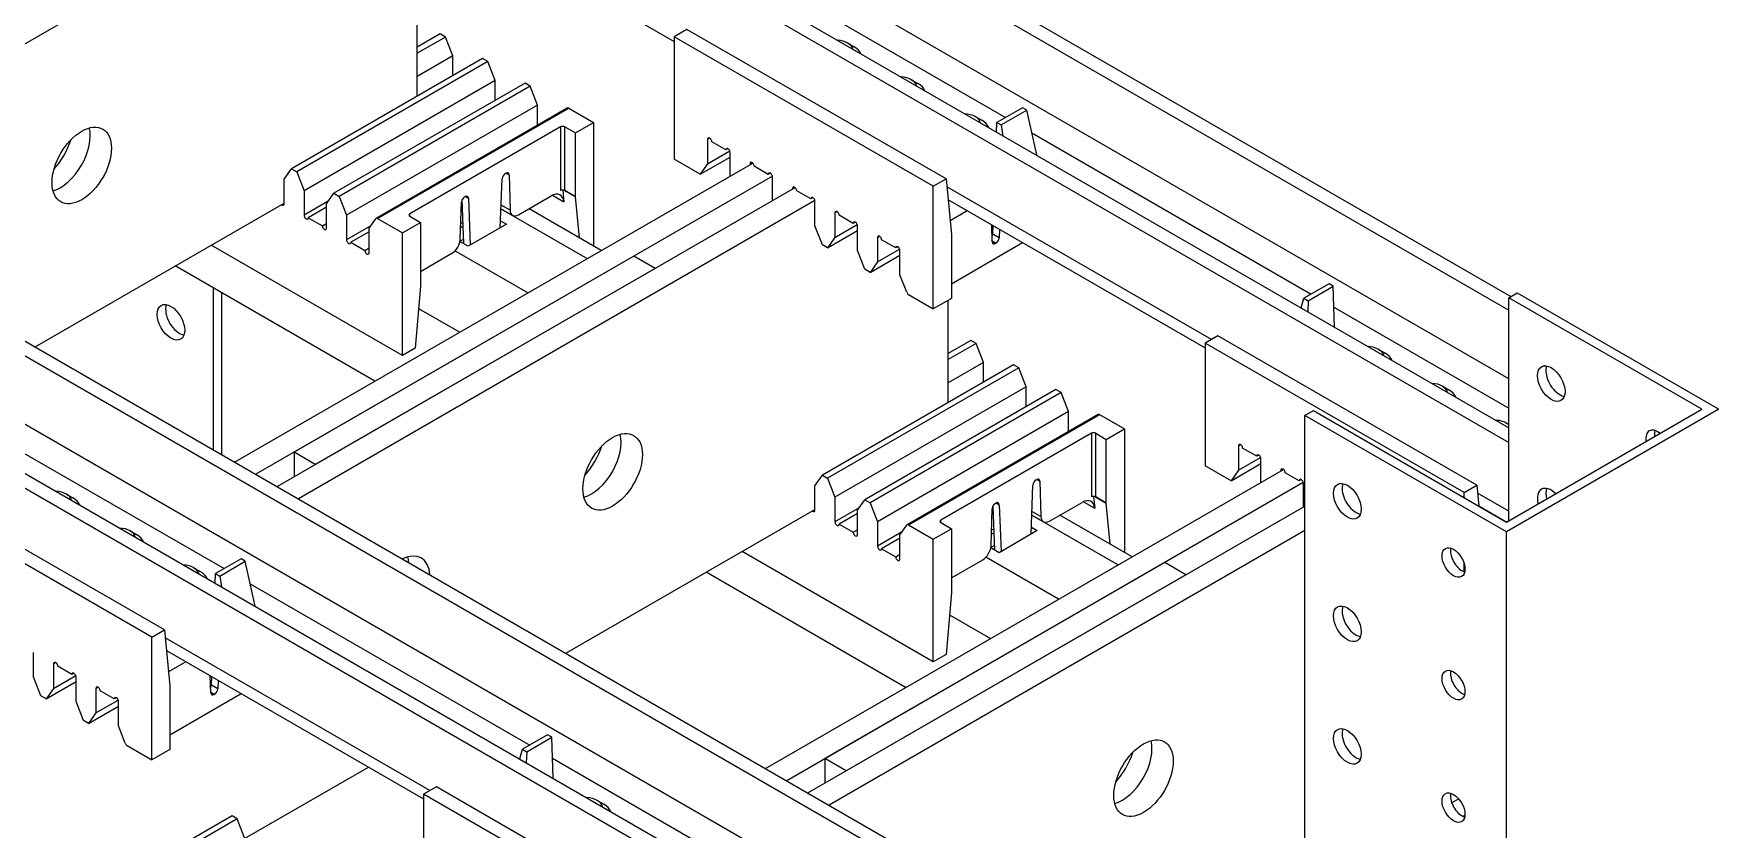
# Model space of a CAD drawing. Header units: millimetres. Extents: x -116965 to 323937, y 291661 to 566926.
# Drawn here: x -25698.6 to -25539, y 315231.5 to 315307.2 of the extents above; entities that cross this region are included whole.
import ezdxf

# ---------------------------------------------------------------- set-up
doc = ezdxf.new("R2010")
doc.units = ezdxf.units.MM
doc.layers.add('ALPHA', color=255, linetype='Continuous')

msp = doc.modelspace()

# ---------------------------------------------------------------- linework, layer by layer
at = {"layer": 'ALPHA'}
for p, q in [((-25676.811126, 315349.376364), (-25558.219217, 315280.907294)), ((-25675.598943, 315350.076218), (-25558.017187, 315282.19036)), ((-25687.720774, 315343.077676), (-25558.219217, 315268.309918)), ((-25686.508591, 315343.77753), (-25558.219217, 315269.709626)), ((-25558.219217, 315274.375321), (-25678.023309, 315343.544246)), ((-25674.737402, 315320.479898), (-25723.884235, 315292.104961)), ((-25662.075803, 315320.580016), (-25637.617207, 315306.45884)), ((-25662.062899, 315301.258097), (-25662.062899, 315311.001025)), ((-25625.356378, 315310.337562), (-25606.100448, 315299.220146)), ((-25636.405024, 315307.618396), (-25637.617207, 315306.918542)), ((-25611.757302, 315293.388027), (-25636.405024, 315307.618396)), ((-25751.158354, 315306.451972), (-25577.614146, 315206.256178)), ((-25749.94617, 315307.151827), (-25577.614146, 315207.655886)), ((-25659.888222, 315307.179342), (-25662.062899, 315305.923792)), ((-25659.388844, 315306.891026), (-25662.062899, 315305.34716)), ((-25659.388844, 315306.891026), (-25659.888222, 315307.179342)), ((-25658.68899, 315305.087257), (-25659.388844, 315306.891026)), ((-25637.617207, 315306.918542), (-25637.617207, 315295.254305)), ((-25612.969485, 315292.688173), (-25637.617207, 315306.918542)), ((-25621.091112, 315306.312002), (-25620.48502, 315305.962074)), ((-25655.847612, 315304.846495), (-25674.030358, 315294.348682)), ((-25655.348234, 315304.558179), (-25673.530979, 315294.060366)), ((-25658.68899, 315305.087257), (-25662.062899, 315303.139329)), ((-25658.68899, 315303.206025), (-25658.68899, 315305.087257)), ((-25655.348234, 315304.558179), (-25655.847612, 315304.846495)), ((-25654.648379, 315302.754409), (-25655.348234, 315304.558179)), ((-25654.648379, 315302.754409), (-25672.831125, 315292.256596)), ((-25654.648379, 315300.873177), (-25654.648379, 315302.754409)), ((-25615.030197, 315302.81273), (-25614.424105, 315302.462803)), ((-25651.807002, 315302.513648), (-25669.989748, 315292.015834)), ((-25651.307623, 315302.225331), (-25669.490369, 315291.727518)), ((-25651.307623, 315302.225331), (-25651.807002, 315302.513648)), ((-25650.607769, 315300.421562), (-25651.307623, 315302.225331)), ((-25762.068001, 315300.153284), (-25580.644604, 315195.408437)), ((-25760.855818, 315300.853139), (-25579.432421, 315196.108292)), ((-25577.614146, 315199.724205), (-25752.370537, 315300.619854)), ((-25650.607769, 315300.421562), (-25668.790515, 315289.923749)), ((-25647.792606, 315300.127608), (-25665.975352, 315289.629795)), ((-25665.832495, 315289.615644), (-25647.649749, 315300.113457)), ((-25650.607769, 315298.502273), (-25650.607769, 315300.421562)), ((-25647.649749, 315300.113457), (-25645.294367, 315298.753576)), ((-25604.484204, 315300.153284), (-25606.90857, 315298.753576)), ((-25606.504509, 315298.520291), (-25604.080143, 315299.92)), ((-25604.080143, 315299.92), (-25604.484204, 315300.153284)), ((-25603.126208, 315295.665089), (-25604.080143, 315299.92)), ((-25648.42988, 315298.342995), (-25662.765965, 315290.066052)), ((-25648.42988, 315298.342995), (-25648.42988, 315292.277592)), ((-25648.025819, 315298.342995), (-25647.015667, 315297.759783)), ((-25648.025819, 315292.277592), (-25648.025819, 315298.342995)), ((-25647.015667, 315297.759783), (-25645.294367, 315298.753576)), ((-25645.294367, 315298.753576), (-25645.294367, 315287.089339)), ((-25608.969281, 315299.313459), (-25608.36319, 315298.963532)), ((-25606.942242, 315297.839878), (-25606.90857, 315298.753576)), ((-25606.90857, 315298.753576), (-25606.504509, 315298.520291)), ((-25606.504509, 315298.520291), (-25606.351566, 315297.498851)), ((-25647.015667, 315291.69438), (-25647.015667, 315297.759783)), ((-25634.445329, 315297.155576), (-25634.243298, 315297.272218)), ((-25634.445329, 315297.155576), (-25634.445329, 315294.822728)), ((-25632.707866, 315296.152451), (-25634.041267, 315296.922291)), ((-25632.505836, 315296.269094), (-25632.707866, 315296.152451)), ((-25603.599518, 315297.776233), (-25577.008055, 315282.423644)), ((-25679.437523, 315266.44364), (-25630.149269, 315294.900227)), ((-25635.145183, 315293.827081), (-25637.617207, 315295.254305)), ((-25635.145183, 315293.827081), (-25632.303805, 315295.467551)), ((-25634.445329, 315294.822728), (-25635.145183, 315293.827081)), ((-25634.445329, 315294.822728), (-25632.328406, 315296.044934)), ((-25632.303805, 315293.656305), (-25632.303805, 315295.919167)), ((-25630.404718, 315294.822728), (-25630.202688, 315294.939371)), ((-25630.404718, 315294.822728), (-25630.404718, 315294.752743)), ((-25603.126208, 315295.665089), (-25603.150803, 315295.650889)), ((-25603.12509, 315295.636044), (-25603.126208, 315295.665089)), ((-25628.270385, 315293.652153), (-25677.417218, 315265.277216)), ((-25674.730212, 315293.353034), (-25674.030358, 315294.348682)), ((-25674.730212, 315291.020187), (-25674.730212, 315293.353034)), ((-25674.030358, 315294.348682), (-25673.530979, 315294.060366)), ((-25673.530979, 315294.060366), (-25672.831125, 315292.256596)), ((-25654.166141, 315288.732475), (-25653.994282, 315293.39595)), ((-25653.691523, 315293.905476), (-25653.63591, 315293.937584)), ((-25653.625334, 315293.943477), (-25653.333049, 315293.774726)), ((-25653.333049, 315293.774726), (-25653.229396, 315290.407163)), ((-25628.667256, 315293.819604), (-25630.000657, 315294.589444)), ((-25628.465225, 315293.936246), (-25628.667256, 315293.819604)), ((-25628.263195, 315291.323457), (-25628.263195, 315293.586319)), ((-25612.969485, 315292.688173), (-25611.757302, 315293.388027)), ((-25611.757302, 315293.388027), (-25611.24768, 315288.083424)), ((-25675.396913, 315264.110793), (-25626.108659, 315292.567379)), ((-25672.831125, 315292.256596), (-25672.831125, 315289.923749)), ((-25670.689602, 315291.020187), (-25669.989748, 315292.015834)), ((-25669.989748, 315292.015834), (-25669.490369, 315291.727518)), ((-25669.490369, 315291.727518), (-25668.790515, 315289.923749)), ((-25657.559935, 315291.672047), (-25657.504323, 315291.704155)), ((-25657.49116, 315291.711424), (-25657.201563, 315291.544226)), ((-25657.201563, 315291.544226), (-25657.029704, 315287.079196)), ((-25652.421767, 315289.972875), (-25649.31981, 315291.763791)), ((-25649.193102, 315291.829278), (-25648.114267, 315291.206412)), ((-25648.221815, 315292.32587), (-25648.114267, 315291.206412)), ((-25648.040606, 315292.285545), (-25647.016172, 315291.694088)), ((-25647.015667, 315291.69438), (-25648.025819, 315292.277592)), ((-25647.016172, 315291.694088), (-25647.015667, 315291.69438)), ((-25646.640078, 315287.779368), (-25647.016172, 315291.694088)), ((-25626.364108, 315292.489881), (-25626.162078, 315292.606523)), ((-25626.364108, 315292.489881), (-25626.364108, 315292.419895)), ((-25624.626646, 315291.486756), (-25625.960047, 315292.256596)), ((-25624.424615, 315291.603399), (-25624.626646, 315291.486756)), ((-25612.969485, 315281.023936), (-25612.969485, 315292.688173)), ((-25586.503489, 315278.107877), (-25611.686118, 315292.647074)), ((-25698.428391, 315277.408023), (-25674.730212, 315291.090172)), ((-25624.229775, 315291.319306), (-25673.376608, 315262.944369)), ((-25670.524015, 315291.25576), (-25672.831125, 315289.923749)), ((-25670.689602, 315290.693588), (-25672.427064, 315289.690464)), ((-25670.689602, 315288.68734), (-25670.689602, 315291.020187)), ((-25668.790515, 315289.923749), (-25668.790515, 315287.590901)), ((-25662.765965, 315289.832768), (-25662.765965, 315290.066052)), ((-25657.966449, 315287.672224), (-25657.862797, 315291.159475)), ((-25657.627411, 315287.211283), (-25657.78934, 315291.418322)), ((-25654.09953, 315290.540009), (-25645.900458, 315285.806273)), ((-25652.993195, 315289.916271), (-25654.098988, 315290.554701)), ((-25653.229396, 315290.407163), (-25654.086196, 315290.901836)), ((-25644.561518, 315286.579311), (-25651.430555, 315290.545151)), ((-25624.222585, 315288.920624), (-25624.222585, 315291.253472)), ((-25622.323498, 315290.157033), (-25622.121467, 315290.273676)), ((-25622.323498, 315290.157033), (-25622.323498, 315287.824186)), ((-25620.586036, 315289.153909), (-25621.919437, 315289.923749)), ((-25611.568175, 315291.419424), (-25587.10958, 315277.298247)), ((-25609.73105, 315290.358759), (-25611.368409, 315289.41343)), ((-25672.427064, 315289.690464), (-25671.093663, 315288.920624)), ((-25671.093663, 315288.920624), (-25670.689602, 315289.153909)), ((-25666.483404, 315288.922912), (-25668.790515, 315287.590901)), ((-25666.648992, 315288.360741), (-25668.386454, 315287.357617)), ((-25666.648992, 315288.68734), (-25666.007459, 315289.600016)), ((-25666.648992, 315286.354492), (-25666.648992, 315288.68734)), ((-25665.832495, 315289.615644), (-25663.477113, 315288.255763)), ((-25663.477113, 315288.255763), (-25661.755813, 315289.249556)), ((-25663.477113, 315276.591526), (-25663.477113, 315288.255763)), ((-25662.765965, 315289.832768), (-25661.755813, 315289.249556)), ((-25661.755813, 315289.249556), (-25661.755813, 315283.184153)), ((-25657.691514, 315288.876714), (-25657.934823, 315288.736239)), ((-25657.706067, 315289.25483), (-25657.923134, 315289.129507)), ((-25653.577618, 315289.072259), (-25657.214167, 315286.972697)), ((-25654.14162, 315289.397886), (-25653.577618, 315289.072259)), ((-25623.522731, 315287.116855), (-25624.222585, 315288.920624)), ((-25623.023352, 315286.828539), (-25620.181975, 315288.469009)), ((-25622.323498, 315287.824186), (-25620.206575, 315289.046392)), ((-25620.384005, 315289.270551), (-25620.586036, 315289.153909)), ((-25620.181975, 315286.587777), (-25620.181975, 315288.920624)), ((-25611.368409, 315289.41343), (-25611.37587, 315289.417738)), ((-25607.355169, 315287.402495), (-25607.404824, 315289.015712)), ((-25607.387286, 315288.445945), (-25607.286279, 315288.504262)), ((-25607.300028, 315288.131197), (-25607.270294, 315288.938041)), ((-25606.664202, 315288.588114), (-25606.693936, 315287.78127)), ((-25663.477113, 315276.591526), (-25681.659858, 315287.089339)), ((-25668.386454, 315287.357617), (-25667.053053, 315286.587777)), ((-25667.053053, 315286.587777), (-25666.648992, 315286.821062)), ((-25657.214167, 315286.972697), (-25657.998228, 315287.425375)), ((-25657.64458, 315287.657337), (-25657.991618, 315287.456974)), ((-25645.294367, 315287.089339), (-25645.36964, 315287.04588)), ((-25623.023352, 315286.828539), (-25623.522731, 315287.116855)), ((-25622.323498, 315287.824186), (-25623.023352, 315286.828539)), ((-25618.282888, 315287.824186), (-25618.080857, 315287.940828)), ((-25618.282888, 315287.824186), (-25618.282888, 315285.491339)), ((-25618.282888, 315285.491339), (-25616.165965, 315286.713545)), ((-25616.545425, 315286.821062), (-25617.878827, 315287.590901)), ((-25616.343395, 315286.937704), (-25616.545425, 315286.821062)), ((-25611.24768, 315288.083424), (-25611.248185, 315288.083132)), ((-25611.248185, 315288.083132), (-25611.248185, 315282.017729)), ((-25611.248185, 315283.417437), (-25604.478257, 315287.326058)), ((-25607.357558, 315287.480088), (-25606.996696, 315287.271745)), ((-25607.052308, 315287.239637), (-25607.355545, 315287.414711)), ((-25606.693936, 315287.78127), (-25607.300028, 315288.131197)), ((-25606.996696, 315287.271745), (-25607.052308, 315287.239637)), ((-25666.103509, 315274.142036), (-25685.094377, 315285.106419)), ((-25641.455787, 315286.039558), (-25673.780669, 315267.376779)), ((-25661.755813, 315284.583861), (-25658.774079, 315286.305366)), ((-25651.557313, 315282.540287), (-25658.481265, 315286.537832)), ((-25639.435482, 315284.873134), (-25641.455787, 315286.039558)), ((-25619.48212, 315284.784008), (-25620.181975, 315286.587777)), ((-25618.982742, 315284.495691), (-25616.141364, 315286.136161)), ((-25618.282888, 315285.491339), (-25618.982742, 315284.495691)), ((-25616.141364, 315284.25493), (-25616.141364, 315286.587777)), ((-25639.435482, 315284.873134), (-25671.760363, 315266.210355)), ((-25618.982742, 315284.495691), (-25619.48212, 315284.784008)), ((-25615.499831, 315282.601474), (-25616.141364, 315284.25493)), ((-25681.457828, 315267.610064), (-25681.457828, 315283.006856)), ((-25680.649706, 315267.143494), (-25680.649706, 315282.540287)), ((-25661.755307, 315283.184444), (-25662.26493, 315277.29138)), ((-25661.755813, 315283.184736), (-25661.755307, 315283.184444)), ((-25661.755813, 315283.184153), (-25661.755307, 315283.184444)), ((-25615.324868, 315282.383817), (-25612.969485, 315281.023936)), ((-25611.248185, 315282.017729), (-25612.969485, 315281.023936)), ((-25577.958533, 315281.106126), (-25577.697879, 315282.025374)), ((-25575.314531, 315283.401401), (-25577.697879, 315282.025374)), ((-25577.697879, 315282.025374), (-25577.293818, 315281.79209)), ((-25577.293818, 315281.79209), (-25574.91047, 315283.168116)), ((-25574.91047, 315283.168116), (-25575.314531, 315283.401401)), ((-25574.789848, 315279.276684), (-25574.91047, 315283.168116)), ((-25558.219217, 315282.073717), (-25557.411095, 315282.540287)), ((-25558.219217, 315260.844806), (-25558.219217, 315282.073717)), ((-25539.834441, 315271.459262), (-25558.219217, 315282.073717)), ((-25557.411095, 315282.540287), (-25538.218197, 315271.459262)), ((-25661.938279, 315281.068629), (-25658.022289, 315278.807731)), ((-25611.555272, 315272.097505), (-25611.555272, 315281.840433)), ((-25577.293818, 315281.79209), (-25577.343118, 315280.750816)), ((-25574.84875, 315281.17697), (-25558.219217, 315271.575904)), ((-25662.26493, 315277.29138), (-25663.477113, 315276.591526)), ((-25609.380595, 315278.01875), (-25611.555272, 315276.7632)), ((-25608.881217, 315277.730434), (-25611.555272, 315276.186567)), ((-25608.881217, 315277.730434), (-25609.380595, 315278.01875)), ((-25608.181362, 315275.926665), (-25608.881217, 315277.730434)), ((-25585.897397, 315278.457804), (-25587.10958, 315277.75795)), ((-25587.10958, 315277.75795), (-25587.10958, 315266.093713)), ((-25562.461858, 315263.527581), (-25587.10958, 315277.75795)), ((-25561.249675, 315264.227435), (-25585.897397, 315278.457804)), ((-25570.583485, 315277.151409), (-25569.977393, 315276.801482)), ((-25605.339985, 315275.685903), (-25623.522731, 315265.18809)), ((-25608.181362, 315275.926665), (-25611.555272, 315273.978737)), ((-25608.181362, 315274.045433), (-25608.181362, 315275.926665)), ((-25604.840606, 315275.397587), (-25605.339985, 315275.685903)), ((-25604.840606, 315275.397587), (-25623.023352, 315264.899773)), ((-25604.140752, 315273.593817), (-25604.840606, 315275.397587)), ((-25604.140752, 315273.593817), (-25622.323498, 315263.096004)), ((-25601.299375, 315273.353055), (-25619.48212, 315262.855242)), ((-25600.799996, 315273.064739), (-25618.982742, 315262.566926)), ((-25604.140752, 315271.712585), (-25604.140752, 315273.593817)), ((-25600.799996, 315273.064739), (-25601.299375, 315273.353055)), ((-25600.100142, 315271.26097), (-25600.799996, 315273.064739)), ((-25564.522569, 315273.652138), (-25563.916478, 315273.302211)), ((-25600.100142, 315271.26097), (-25618.282888, 315260.763157)), ((-25597.284979, 315270.967016), (-25615.467725, 315260.469202)), ((-25615.324868, 315260.455051), (-25597.142122, 315270.952865)), ((-25600.100142, 315269.341681), (-25600.100142, 315271.26097)), ((-25597.142122, 315270.952865), (-25594.78674, 315269.592984)), ((-25577.614146, 315270.87605), (-25576.806024, 315271.342619)), ((-25577.614146, 315106.41031), (-25577.614146, 315270.87605)), ((-25558.421248, 315259.795025), (-25577.614146, 315270.87605)), ((-25576.806024, 315271.342619), (-25558.421248, 315260.728164)), ((-25538.218197, 315271.459262), (-25558.421248, 315259.795025)), ((-25558.421248, 315260.728164), (-25539.834441, 315271.459262)), ((-25597.922253, 315269.182403), (-25612.258338, 315260.90546)), ((-25597.922253, 315269.182403), (-25597.922253, 315263.117)), ((-25597.518192, 315269.182403), (-25596.50804, 315268.599191)), ((-25597.518192, 315263.117), (-25597.518192, 315269.182403)), ((-25596.50804, 315268.599191), (-25594.78674, 315269.592984)), ((-25594.78674, 315269.592984), (-25594.78674, 315257.928747)), ((-25558.461654, 315270.152867), (-25558.219217, 315270.012896)), ((-25596.50804, 315262.533788), (-25596.50804, 315268.599191)), ((-25583.937701, 315267.994983), (-25583.735671, 315268.111626)), ((-25583.937701, 315267.994983), (-25583.937701, 315265.662136)), ((-25582.200239, 315266.991859), (-25583.53364, 315267.761699)), ((-25699.703605, 315267.41317), (-25680.447675, 315256.295754)), ((-25673.780669, 315267.376779), (-25673.780669, 315265.043932)), ((-25671.760363, 315266.210355), (-25673.780669, 315267.376779)), ((-25584.637555, 315264.666489), (-25587.10958, 315266.093713)), ((-25584.637555, 315264.666489), (-25581.796178, 315266.306959)), ((-25583.937701, 315265.662136), (-25581.820779, 315266.884342)), ((-25581.998208, 315267.108501), (-25582.200239, 315266.991859)), ((-25581.796178, 315264.495712), (-25581.796178, 315266.758574)), ((-25686.10453, 315250.463635), (-25710.752252, 315264.694004)), ((-25628.929896, 315237.283048), (-25579.641642, 315265.739634)), ((-25577.762758, 315264.491561), (-25626.909591, 315236.116624)), ((-25624.222585, 315264.192442), (-25623.522731, 315265.18809)), ((-25623.522731, 315265.18809), (-25623.023352, 315264.899773)), ((-25623.023352, 315264.899773), (-25622.323498, 315263.096004)), ((-25603.183895, 315264.744884), (-25603.128283, 315264.776992)), ((-25603.117707, 315264.782885), (-25602.825422, 315264.614134)), ((-25602.825422, 315264.614134), (-25602.721769, 315261.246571)), ((-25583.937701, 315265.662136), (-25584.637555, 315264.666489)), ((-25579.897091, 315265.662136), (-25579.695061, 315265.778778)), ((-25579.897091, 315265.662136), (-25579.897091, 315265.592151)), ((-25578.159629, 315264.659012), (-25579.49303, 315265.428851)), ((-25577.957598, 315264.775654), (-25578.159629, 315264.659012)), ((-25577.755568, 315262.162865), (-25577.755568, 315264.425727)), ((-25687.316713, 315249.763781), (-25711.964435, 315263.99415)), ((-25695.438339, 315263.38761), (-25694.832248, 315263.037683)), ((-25624.222585, 315261.859595), (-25624.222585, 315264.192442)), ((-25622.323498, 315263.096004), (-25622.323498, 315260.763157)), ((-25620.181975, 315261.859595), (-25619.48212, 315262.855242)), ((-25619.48212, 315262.855242), (-25618.982742, 315262.566926)), ((-25603.658514, 315259.571883), (-25603.486655, 315264.235358)), ((-25597.714188, 315263.165278), (-25597.60664, 315262.04582)), ((-25597.532979, 315263.124953), (-25596.508545, 315262.533496)), ((-25596.50804, 315262.533788), (-25597.518192, 315263.117)), ((-25562.461858, 315263.527581), (-25561.249675, 315264.227435)), ((-25562.461858, 315263.061011), (-25562.461858, 315263.527581)), ((-25561.249675, 315264.227435), (-25561.05985, 315262.251561)), ((-25558.219217, 315261.777945), (-25561.178491, 315263.486482)), ((-25647.920763, 315248.24743), (-25624.222585, 315261.92958)), ((-25624.889285, 315234.9502), (-25577.614146, 315262.244515)), ((-25620.016387, 315262.095168), (-25622.323498, 315260.763157)), ((-25620.181975, 315261.532996), (-25621.919437, 315260.529872)), ((-25620.181975, 315259.526747), (-25620.181975, 315261.859595)), ((-25618.982742, 315262.566926), (-25618.282888, 315260.763157)), ((-25607.458822, 315258.511632), (-25607.355169, 315261.998883)), ((-25607.119784, 315258.050691), (-25607.281713, 315262.257729)), ((-25607.052308, 315262.511455), (-25606.996696, 315262.543562)), ((-25606.983532, 315262.550832), (-25606.693936, 315262.383634)), ((-25606.693936, 315262.383634), (-25606.522077, 315257.918604)), ((-25603.591903, 315261.379417), (-25595.392831, 315256.645681)), ((-25602.485568, 315260.755679), (-25603.591361, 315261.394109)), ((-25602.721769, 315261.246571), (-25603.578569, 315261.741244)), ((-25601.914139, 315260.812283), (-25598.812183, 315262.603199)), ((-25594.053891, 315257.418719), (-25600.922928, 315261.384559)), ((-25598.685475, 315262.668686), (-25597.60664, 315262.04582)), ((-25596.508545, 315262.533496), (-25596.50804, 315262.533788)), ((-25596.132451, 315258.618776), (-25596.508545, 315262.533496)), ((-25561.060548, 315262.258832), (-25558.415301, 315260.731597)), ((-25559.223423, 315261.198167), (-25559.22937, 315261.194733)), ((-25689.377424, 315259.888339), (-25688.771332, 315259.538412)), ((-25577.614146, 315259.911667), (-25622.86898, 315233.783777)), ((-25621.919437, 315260.529872), (-25620.586036, 315259.760032)), ((-25620.586036, 315259.760032), (-25620.181975, 315259.993317)), ((-25618.282888, 315260.763157), (-25618.282888, 315258.430309)), ((-25615.975777, 315259.76232), (-25618.282888, 315258.430309)), ((-25616.141364, 315259.526747), (-25615.499831, 315260.439424)), ((-25615.324868, 315260.455051), (-25612.969485, 315259.095171)), ((-25612.969485, 315259.095171), (-25611.248185, 315260.088964)), ((-25612.258338, 315260.672176), (-25612.258338, 315260.90546)), ((-25612.258338, 315260.672176), (-25611.248185, 315260.088964)), ((-25611.248185, 315260.088964), (-25611.248185, 315254.023561)), ((-25607.183886, 315259.716122), (-25607.427196, 315259.575647)), ((-25607.19844, 315260.094238), (-25607.415507, 315259.968914)), ((-25603.06999, 315259.911667), (-25606.70654, 315257.812105)), ((-25603.633992, 315260.237294), (-25603.06999, 315259.911667)), ((-25558.421248, 315117.491335), (-25558.421248, 315259.795025)), ((-25616.141364, 315259.200149), (-25617.878827, 315258.197024)), ((-25617.878827, 315258.197024), (-25616.545425, 315257.427185)), ((-25616.141364, 315257.1939), (-25616.141364, 315259.526747)), ((-25612.969485, 315247.430934), (-25612.969485, 315259.095171)), ((-25606.70654, 315257.812105), (-25607.490601, 315258.264783)), ((-25607.136952, 315258.496745), (-25607.483991, 315258.296382)), ((-25683.316509, 315256.389068), (-25682.710417, 315256.039141)), ((-25678.831431, 315257.228893), (-25681.255797, 315255.829184)), ((-25680.851736, 315255.5959), (-25678.42737, 315256.995608)), ((-25678.42737, 315256.995608), (-25678.831431, 315257.228893)), ((-25677.473435, 315252.740697), (-25678.42737, 315256.995608)), ((-25612.969485, 315247.430934), (-25631.152231, 315257.928747)), ((-25590.94816, 315256.878966), (-25623.273041, 315238.216187)), ((-25616.545425, 315257.427185), (-25616.141364, 315257.66047)), ((-25611.248185, 315255.423269), (-25608.266452, 315257.144774)), ((-25601.049685, 315253.379695), (-25607.973638, 315257.37724)), ((-25594.78674, 315257.928747), (-25594.862013, 315257.885288)), ((-25588.927855, 315255.712542), (-25590.94816, 315256.878966)), ((-25562.461858, 315255.990944), (-25562.461858, 315256.771563)), ((-25681.289469, 315254.915486), (-25681.255797, 315255.829184)), ((-25681.255797, 315255.829184), (-25680.851736, 315255.5959)), ((-25680.851736, 315255.5959), (-25680.698794, 315254.574459)), ((-25677.946746, 315254.851841), (-25651.355282, 315239.499253)), ((-25615.595882, 315244.981444), (-25634.58675, 315255.945827)), ((-25588.927855, 315255.712542), (-25621.252736, 315237.049763)), ((-25611.24768, 315254.023852), (-25611.757302, 315248.130788)), ((-25611.248185, 315254.024144), (-25611.24768, 315254.023852)), ((-25611.248185, 315254.023561), (-25611.24768, 315254.023852)), ((-25677.473435, 315252.740697), (-25677.49803, 315252.726497)), ((-25677.472317, 315252.711652), (-25677.473435, 315252.740697)), ((-25611.430652, 315251.908037), (-25607.514662, 315249.647139)), ((-25687.316713, 315249.763781), (-25686.10453, 315250.463635)), ((-25686.10453, 315250.463635), (-25685.594907, 315245.159032)), ((-25687.316713, 315238.099544), (-25687.316713, 315249.763781)), ((-25660.850716, 315235.183485), (-25686.033345, 315249.722683)), ((-25685.915403, 315248.495032), (-25661.456808, 315234.373856)), ((-25698.569812, 315245.996233), (-25698.569812, 315248.32908)), ((-25696.670725, 315247.232642), (-25696.468695, 315247.349284)), ((-25696.670725, 315247.232642), (-25696.670725, 315244.899794)), ((-25694.933263, 315246.229517), (-25696.266664, 315246.999357)), ((-25684.078277, 315247.434367), (-25685.715636, 315246.489038)), ((-25611.757302, 315248.130788), (-25612.969485, 315247.430934)), ((-25697.869958, 315244.192463), (-25698.569812, 315245.996233)), ((-25697.370579, 315243.904147), (-25694.529202, 315245.544617)), ((-25696.670725, 315244.899794), (-25694.553803, 315246.122)), ((-25694.731232, 315246.34616), (-25694.933263, 315246.229517)), ((-25694.529202, 315243.663385), (-25694.529202, 315245.996233)), ((-25685.715636, 315246.489038), (-25685.723097, 315246.493346)), ((-25681.702397, 315244.478103), (-25681.752051, 315246.09132)), ((-25681.734514, 315245.521554), (-25681.633507, 315245.57987)), ((-25681.647255, 315245.206806), (-25681.617521, 315246.013649)), ((-25681.041163, 315244.856879), (-25681.647255, 315245.206806)), ((-25681.011429, 315245.663722), (-25681.041163, 315244.856879)), ((-25697.370579, 315243.904147), (-25697.869958, 315244.192463)), ((-25696.670725, 315244.899794), (-25697.370579, 315243.904147)), ((-25693.829348, 315241.859616), (-25694.529202, 315243.663385)), ((-25692.630115, 315244.899794), (-25692.428085, 315245.016437)), ((-25692.630115, 315244.899794), (-25692.630115, 315242.566947)), ((-25692.630115, 315242.566947), (-25690.513192, 315243.789153)), ((-25690.892653, 315243.89667), (-25692.226054, 315244.66651)), ((-25690.690622, 315244.013312), (-25690.892653, 315243.89667)), ((-25690.488592, 315241.330538), (-25690.488592, 315243.663385)), ((-25685.594907, 315245.159032), (-25685.595413, 315245.15874)), ((-25685.595413, 315245.15874), (-25685.595413, 315239.093337)), ((-25685.595413, 315240.493046), (-25678.825484, 315244.401666)), ((-25681.704785, 315244.555697), (-25681.343923, 315244.347353)), ((-25681.399535, 315244.315245), (-25681.702773, 315244.490319)), ((-25681.343923, 315244.347353), (-25681.399535, 315244.315245)), ((-25693.329969, 315241.5713), (-25690.488592, 315243.21177)), ((-25692.630115, 315242.566947), (-25693.329969, 315241.5713)), ((-25693.329969, 315241.5713), (-25693.829348, 315241.859616)), ((-25689.847059, 315239.677083), (-25690.488592, 315241.330538)), ((-25649.661758, 315240.477009), (-25652.045106, 315239.100983)), ((-25649.257697, 315240.243725), (-25649.661758, 315240.477009)), ((-25689.672095, 315239.459425), (-25687.316713, 315238.099544)), ((-25685.595413, 315239.093337), (-25687.316713, 315238.099544)), ((-25652.305761, 315238.181734), (-25652.045106, 315239.100983)), ((-25652.045106, 315239.100983), (-25651.641045, 315238.867698)), ((-25651.641045, 315238.867698), (-25651.690346, 315237.826424)), ((-25651.641045, 315238.867698), (-25649.257697, 315240.243725)), ((-25649.137075, 315236.352292), (-25649.257697, 315240.243725)), ((-25678.487979, 315230.59944), (-25666.703654, 315237.403124)), ((-25649.195978, 315238.252578), (-25629.940048, 315227.135162)), ((-25623.273041, 315238.216187), (-25623.273041, 315235.883339)), ((-25621.252736, 315237.049763), (-25623.273041, 315238.216187)), ((-25660.244624, 315235.533412), (-25661.456808, 315234.833558)), ((-25661.456808, 315234.833558), (-25661.456808, 315223.169321)), ((-25636.809085, 315220.603189), (-25661.456808, 315234.833558)), ((-25635.596902, 315221.303043), (-25660.244624, 315235.533412)), ((-25644.930712, 315234.227018), (-25644.32462, 315233.877091)), ((-25562.968736, 315234.377613), (-25563.631834, 315233.994773)), ((-25679.687212, 315232.761511), (-25697.869958, 315222.263698)), ((-25679.187834, 315232.473195), (-25697.370579, 315221.975382)), ((-25679.187834, 315232.473195), (-25679.687212, 315232.761511)), ((-25678.487979, 315230.669425), (-25679.187834, 315232.473195)), ((-25562.386843, 315232.79428), (-25562.551574, 315232.699172)), ((-25562.453137, 315232.659375), (-25562.401596, 315232.689132))]:
    msp.add_line(p, q, dxfattribs=at)
for centre, major_axis, start_param, end_param in [((-25622.262889, 315305.635476), (-1.657143, 0), 3.2442748454, 4.6097067886), ((-25622.262889, 315304.935622), (-2.514286, 0), 3.3765092748, 3.926990817), ((-25616.201974, 315302.136205), (-1.657143, 0), 3.2442748454, 4.6097067886), ((-25616.201974, 315301.436351), (-2.514286, 0), 3.3765092748, 3.926990817), ((-25647.649749, 315299.880172), (-0.142857, 0.247436), 5.4977871438, 6.2831853072), ((-25610.141058, 315298.636934), (-1.657143, 0), 3.2442748454, 4.6097067886), ((-25693.983719, 315294.671093), (2, 3.464102), 2.3561944902, 8.6393797974), ((-25696.004025, 315295.837517), (2, 3.464102), 3.6710629894, 5.7537149714), ((-25648.22785, 315298.226353), (-0.285714, 0), 3.926990817, 5.4977871438), ((-25610.141058, 315297.937079), (-2.514286, 0), 3.3765092748, 3.926990817), ((-25698.02433, 315297.003941), (2.357143, 4.082691), 4.3606975727, 5.0640803881), ((-25634.243298, 315297.038933), (-0.142857, 0.247436), 3.926990817, 7.0685834706), ((-25632.505836, 315296.035809), (-0.142857, 0.247436), 3.926990817, 7.0685834706), ((-25630.202688, 315294.706086), (-0.142857, 0.247436), 3.926990817, 7.0685834706), ((-25653.691523, 315293.555549), (0.214286, 0.371154), 0.7853981634, 2.3127435948), ((-25653.63591, 315293.587657), (0.214286, 0.371154), 5.5326937288, 7.0685834706), ((-25628.465225, 315293.702962), (-0.142857, 0.247436), 3.926990817, 7.0685834706), ((-25657.559935, 315291.32212), (0.214286, 0.371154), 0.7853981634, 2.3212879052), ((-25657.504323, 315291.354227), (0.214286, 0.371154), 5.5412380392, 7.0685834706), ((-25649.31981, 315290.364082), (0.857143, 1.484615), 5.6025068989, 7.0685834706), ((-25648.22785, 315292.160949), (-0.285714, 0), 3.9977395288, 5.4977871438), ((-25648.22785, 315292.160949), (-0.285714, 0), 3.926990817, 3.9977395288), ((-25626.162078, 315292.373238), (-0.142857, 0.247436), 3.926990817, 7.0685834706), ((-25624.424615, 315291.370114), (-0.142857, 0.247436), 3.926990817, 7.0685834706), ((-25674.932242, 315291.136829), (-0.142857, 0.247436), 2.088602095, 3.926990817), ((-25672.629095, 315289.807106), (-0.142857, 0.247436), 0.7853981634, 3.926990817), ((-25662.563935, 315289.94941), (-0.285714, 0), 5.4977871438, 7.0685834706), ((-25652.421767, 315290.906014), (0.571429, 0.989743), 2.3911010752, 3.926990817), ((-25622.121467, 315290.040391), (-0.142857, 0.247436), 3.926990817, 7.0685834706), ((-25670.891632, 315288.803982), (-0.142857, 0.247436), 0.7853981634, 3.926990817), ((-25665.832495, 315289.382359), (-0.142857, 0.247436), 5.4977871438, 6.544984695), ((-25620.384005, 315289.037267), (-0.142857, 0.247436), 3.926990817, 7.0685834706), ((-25611.368409, 315290.813138), (0.857143, 1.484615), 3.9214809141, 3.926990817), ((-25668.588485, 315287.474259), (-0.142857, 0.247436), 0.7853981634, 3.926990817), ((-25658.774079, 315287.238505), (0.571429, 0.989743), 3.926990817, 5.4628805587), ((-25618.080857, 315287.707544), (-0.142857, 0.247436), 3.926990817, 7.0685834706), ((-25616.343395, 315286.704419), (-0.142857, 0.247436), 3.926990817, 7.0685834706), ((-25607.602787, 315287.971599), (0.214286, 0.371154), 4.8033066959, 5.4543362484), ((-25607.052308, 315287.589564), (0.214286, 0.371154), 2.3911010752, 3.926990817), ((-25606.996696, 315287.621672), (0.214286, 0.371154), 3.926990817, 5.4543362484), ((-25666.851022, 315286.471135), (-0.142857, 0.247436), 0.7853981634, 3.926990817), ((-25615.324868, 315282.617101), (-0.142857, 0.247436), 1.308996939, 2.3561944902), ((-25685.498438, 315279.74087), (-0.928571, 1.608333), 0.7853981634, 7.0685834706), ((-25684.690316, 315280.207439), (-0.928571, 1.608333), 0.4501966899, 2.6913959637), ((-25571.755262, 315276.474884), (-1.657143, 0), 3.2442748454, 4.6097067886), ((-25571.755262, 315275.775029), (-2.514286, 0), 3.3765092748, 3.926990817), ((-25554.178607, 315273.908752), (-0.928571, 1.608333), 0.7853981634, 7.0685834706), ((-25553.370485, 315274.375321), (-0.928571, 1.608333), 0.4501966899, 2.3561944902), ((-25565.694346, 315272.975613), (-1.657143, 0), 3.2442748454, 4.6097067886), ((-25565.694346, 315272.275758), (-2.514286, 0), 3.3765092748, 3.926990817), ((-25553.370485, 315274.375321), (-0.928571, 1.608333), 2.3561944902, 2.6913959637), ((-25597.142122, 315270.71958), (-0.142857, 0.247436), 5.4977871438, 6.2831853072), ((-25643.476092, 315265.510501), (2, 3.464102), 2.3561944902, 8.6393797974), ((-25597.720223, 315269.06576), (-0.285714, 0), 3.926990817, 5.4977871438), ((-25559.633431, 315269.476342), (-1.657143, 0), 3.6899063173, 4.6097067886), ((-25544.077082, 315268.076633), (-0.771429, 1.336153), 5.2636745788, 7.3026960355), ((-25543.26896, 315268.543203), (-0.771429, 1.336153), 0.5512855984, 1.0195107284), ((-25645.496397, 315266.676925), (2, 3.464102), 3.6710629894, 5.7537149714), ((-25647.516702, 315267.843348), (2.357143, 4.082691), 4.3606975727, 5.0640803881), ((-25583.735671, 315267.878341), (-0.142857, 0.247436), 3.926990817, 7.0685834706), ((-25581.998208, 315266.875217), (-0.142857, 0.247436), 3.926990817, 7.0685834706), ((-25603.183895, 315264.394957), (0.214286, 0.371154), 0.7853981634, 2.3127435948), ((-25603.128283, 315264.427064), (0.214286, 0.371154), 5.5326937288, 7.0685834706), ((-25579.695061, 315265.545494), (-0.142857, 0.247436), 3.926990817, 7.0685834706), ((-25577.957598, 315264.542369), (-0.142857, 0.247436), 3.926990817, 7.0685834706), ((-25573.573536, 315262.711084), (-0.928571, 1.608333), 0.7853981634, 7.0685834706), ((-25572.765414, 315263.177654), (-0.928571, 1.608333), 0.4501966899, 2.3561944902), ((-25696.610116, 315262.711084), (-1.657143, 0), 3.2442748454, 4.6097067886), ((-25696.610116, 315262.01123), (-2.514286, 0), 3.3765092748, 3.926990817), ((-25598.812183, 315261.20349), (0.857143, 1.484615), 5.6025068989, 7.0685834706), ((-25597.720223, 315263.000357), (-0.285714, 0), 3.9977395288, 5.4977871438), ((-25597.720223, 315263.000357), (-0.285714, 0), 3.926990817, 3.9977395288), ((-25554.178607, 315262.244515), (-0.928571, 1.608333), 5.1625856703, 7.403784944), ((-25553.370485, 315262.711084), (-0.928571, 1.608333), 0.4501966899, 1.1205996369), ((-25624.424615, 315261.976237), (-0.142857, 0.247436), 2.088602095, 3.926990817), ((-25607.052308, 315262.161527), (0.214286, 0.371154), 0.7853981634, 2.3212879052), ((-25606.996696, 315262.193635), (0.214286, 0.371154), 5.5412380392, 7.0685834706), ((-25601.914139, 315261.745422), (0.571429, 0.989743), 2.3911010752, 3.926990817), ((-25572.765414, 315263.177654), (-0.928571, 1.608333), 2.3561944902, 2.6913959637), ((-25690.549201, 315259.211813), (-1.657143, 0), 3.2442748454, 4.6097067886), ((-25690.549201, 315258.511959), (-2.514286, 0), 3.3765092748, 3.926990817), ((-25622.121467, 315260.646514), (-0.142857, 0.247436), 0.7853981634, 3.926990817), ((-25620.384005, 315259.64339), (-0.142857, 0.247436), 0.7853981634, 3.926990817), ((-25615.324868, 315260.221767), (-0.142857, 0.247436), 5.4977871438, 6.544984695), ((-25612.056308, 315260.788818), (-0.285714, 0), 5.4977871438, 7.0685834706), ((-25618.080857, 315258.313667), (-0.142857, 0.247436), 0.7853981634, 3.926990817), ((-25608.266452, 315258.077913), (0.571429, 0.989743), 3.926990817, 5.4628805587), ((-25563.472011, 315256.878966), (-0.771429, 1.336153), 0.7853981634, 7.0685834706), ((-25562.663889, 315257.345535), (-0.771429, 1.336153), 0.5512855984, 2.3561944902), ((-25684.488286, 315255.712542), (-1.657143, 0), 3.2442748454, 4.6097067886), ((-25663.679143, 315253.846264), (2, 3.464102), 5.5720393558, 6.9943312585), ((-25665.699448, 315255.012688), (2, 3.464102), 5.5720393558, 5.7537149714), ((-25616.343395, 315257.310542), (-0.142857, 0.247436), 0.7853981634, 3.926990817), ((-25684.488286, 315255.012688), (-2.514286, 0), 3.3765092748, 3.926990817), ((-25562.663889, 315257.345535), (-0.771429, 1.336153), 2.3561944902, 2.5903070552), ((-25573.573536, 315251.046847), (-0.928571, 1.608333), 0.7853981634, 7.0685834706), ((-25572.765414, 315251.513417), (-0.928571, 1.608333), 0.4501966899, 2.3561944902), ((-25572.765414, 315251.513417), (-0.928571, 1.608333), 2.3561944902, 2.6913959637), ((-25696.468695, 315247.115999), (-0.142857, 0.247436), 3.926990817, 7.0685834706), ((-25563.472011, 315245.214729), (-0.771429, 1.336153), 0.7853981634, 7.0685834706), ((-25694.731232, 315246.112875), (-0.142857, 0.247436), 3.926990817, 7.0685834706), ((-25685.715636, 315247.888746), (0.857143, 1.484615), 3.9214809141, 3.926990817), ((-25681.950015, 315245.047207), (0.214286, 0.371154), 4.8033066959, 5.4543362484), ((-25562.663889, 315245.681298), (-0.771429, 1.336153), 0.5512855984, 2.3561944902), ((-25692.428085, 315244.783152), (-0.142857, 0.247436), 3.926990817, 7.0685834706), ((-25690.690622, 315243.780028), (-0.142857, 0.247436), 3.926990817, 7.0685834706), ((-25681.399535, 315244.665172), (0.214286, 0.371154), 2.3911010752, 3.926990817), ((-25681.343923, 315244.69728), (0.214286, 0.371154), 3.926990817, 5.4543362484), ((-25562.663889, 315245.681298), (-0.771429, 1.336153), 2.3561944902, 2.5903070552), ((-25592.968465, 315236.349909), (2, 3.464102), 2.3561944902, 8.6393797974), ((-25573.573536, 315239.38261), (-0.928571, 1.608333), 0.7853981634, 7.0685834706), ((-25572.765414, 315239.84918), (-0.928571, 1.608333), 0.4501966899, 2.3561944902), ((-25689.672095, 315239.69271), (-0.142857, 0.247436), 1.308996939, 2.3561944902), ((-25594.98877, 315237.516332), (2, 3.464102), 3.6710629894, 5.7537149714), ((-25597.009075, 315238.682756), (2.357143, 4.082691), 4.3606975727, 5.0640803881), ((-25572.765414, 315239.84918), (-0.928571, 1.608333), 2.3561944902, 2.6913959637), ((-25646.102489, 315233.550492), (-1.657143, 0), 3.2442748454, 4.6097067886), ((-25563.472011, 315233.550492), (-0.771429, 1.336153), 0.7853981634, 7.0685834706), ((-25562.663889, 315234.017061), (-0.771429, 1.336153), 0.5512855984, 2.3561944902), ((-25646.102489, 315232.850638), (-2.514286, 0), 3.3765092748, 3.926990817), ((-25562.663889, 315234.017061), (-0.771429, 1.336153), 2.3561944902, 2.5903070552)]:
    msp.add_ellipse(centre, major_axis=major_axis, ratio=0.5773502692, start_param=start_param, end_param=end_param, dxfattribs=at)

doc.saveas('drawing.dxf')
